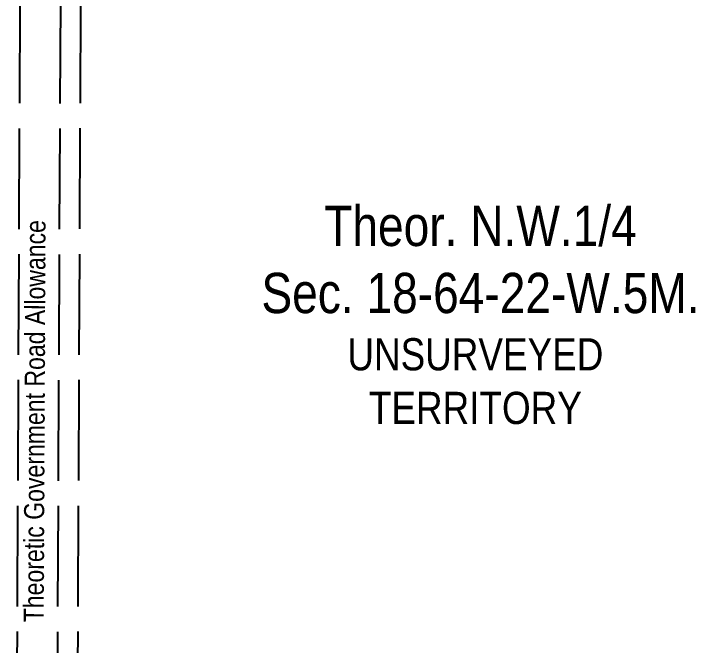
# Model space of a CAD drawing. Extents: x 474266 to 483948, y 6041075 to 6045149.
# Drawn here: x 478716.9 to 479055.6, y 6043787.2 to 6044101.1 of the extents above; entities that cross this region are included whole.
import ezdxf
from ezdxf.enums import TextEntityAlignment as Align

# ---------------------------------------------------------------- set-up
doc = ezdxf.new("R2010")
doc.units = 0
doc.header["$LTSCALE"] = 5
doc.linetypes.add('foc-UNSURVEYED', pattern=[12.5, 10, -2.5])
for name, color, linetype in [('C-SYMBOL', 7, 'Continuous'), ('L-ROAD-T', 7, 'Continuous'), ('L-UNS-T', 3, 'Continuous'), ('L-USEC', 7, 'foc-UNSURVEYED')]:
    doc.layers.add(name, color=color, linetype=linetype)
doc.styles.add('175L', font='ARIALN.TTF', dxfattribs={"height": 20})
doc.styles.add('80L', font='ARIALN.TTF', dxfattribs={"height": 10})

msp = doc.modelspace()

# ---------------------------------------------------------------- linework, layer by layer
at = {"layer": 'L-USEC'}
for p, q in [((478720.553, 6044231.55), (478716.878, 6043428.64)), ((478740.673, 6044231.458), (478736.998, 6043428.548)), ((478750.712, 6044231.567), (478747.038, 6043428.636))]:
    msp.add_line(p, q, dxfattribs=at)

# ---------------------------------------------------------------- texts
at = {"layer": 'C-SYMBOL', "color": 3, "insert": (478948.858, 6044005.603), "char_height": 20, "width": 215.98445, "attachment_point": 2, "style": '175L'}
msp.add_mtext('Theor. N.W.1/4 \\PSec. 18-64-22-W.5M.', dxfattribs=at)
at = {"layer": 'L-ROAD-T', "style": '80L'}
msp.add_text('Theoretic Government Road Allowance', height=9.99475, rotation=89.73774, dxfattribs=at).set_placement((478727.284, 6043898.578), align=Align.MIDDLE_CENTER)
at = {"layer": 'L-UNS-T', "color": 3, "insert": (478946.319, 6043918.376), "char_height": 15.9916, "attachment_point": 5, "style": '80L'}
msp.add_mtext_dynamic_manual_height_columns('UNSURVEYED TERRITORY', width=126.41375, gutter_width=47.5, heights=[0], dxfattribs=at)

doc.saveas('drawing.dxf')
